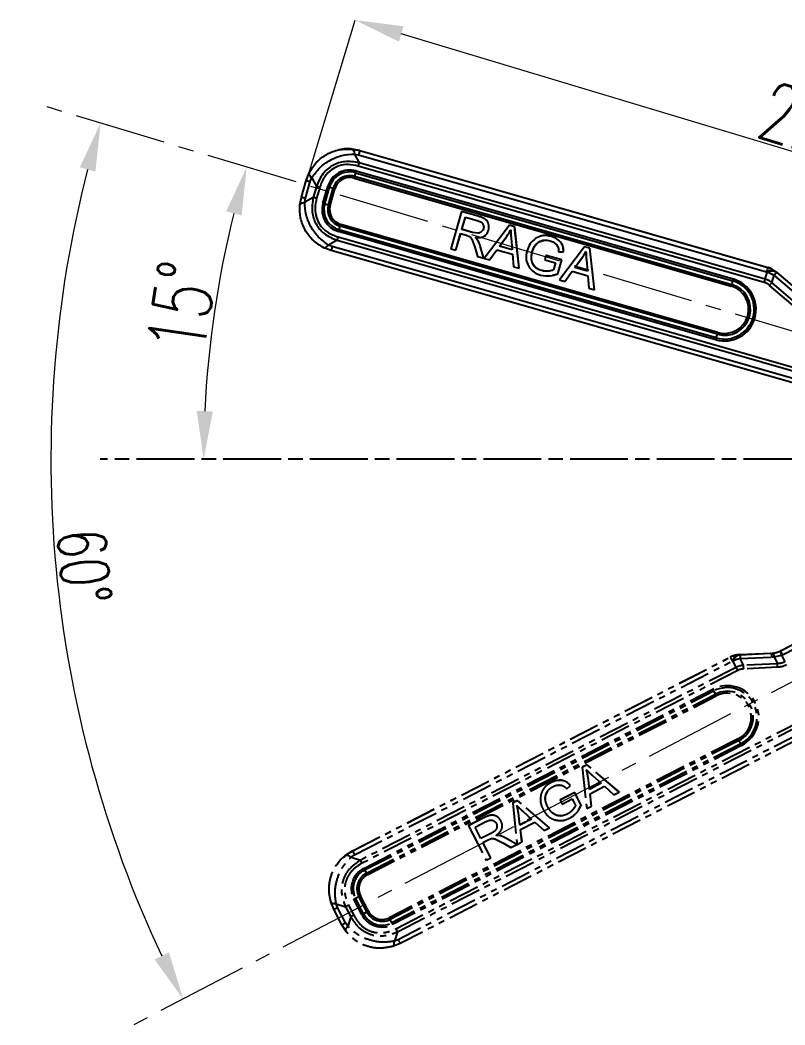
# Model space of a CAD drawing. Header units: millimetres. Extents: x 2301 to 4250, y 838 to 2217.
# Drawn here: x 3721.9 to 3880.6, y 1132.3 to 1341 of the extents above; entities that cross this region are included whole.
import ezdxf

# ---------------------------------------------------------------- set-up
doc = ezdxf.new("R2010")
doc.units = ezdxf.units.MM
for name, pattern in [('AM_ISO08W050', [18, 12, -1.5, 3, -1.5]), ('CENTER2', [28.575, 19.05, -3.175, 3.175, -3.175]), ('PHANTOM', [12.7, 6.35, -1.27, 1.27, -1.27, 1.27, -1.27])]:
    doc.linetypes.add(name, pattern=pattern)
for name, color, linetype, lineweight in [('AM_5', 3, 'Continuous', 25), ('AM_7', 4, 'AM_ISO08W050', 25), ('单点划线', 1, 'CENTER2', 13), ('标注', 3, 'Continuous', 13)]:
    doc.layers.add(name, color=color, linetype=linetype, lineweight=lineweight)
doc.styles.add('SLDTEXTSTYLE1', font='txt.shx', dxfattribs={"width": 0.7, "bigfont": 'gbcbig.shx'})
doc.dimstyles.new('SLDDIMSTYLE12$0', dxfattribs={"dimtxt": 12, "dimasz": 10, "dimexe": 0, "dimexo": 0.0625, "dimgap": 0.875, "dimtad": 1, "dimdec": 1, "dimlfac": 1.8, "dimrnd": 1e-09, "dimzin": 12, "dimdsep": 46, "dimtxsty": 'SLDTEXTSTYLE1', "dimcen": 0.09, "dimdle": 8.16, "dimclrd": 3, "dimclre": 3, "dimadec": 0, "dimazin": 3, "dimtfac": 1, "dimtdec": 1, "dimtofl": 0, "dimtmove": 0, "dimatfit": 3, "dimfxl": 0, "dimfrac": 2, "dimtolj": 1, "dimlwd": 5, "dimlwe": 5, "dimarcsym": 0})
doc.dimstyles.new('SLDDIMSTYLE12$2', dxfattribs={"dimtxt": 12, "dimasz": 10, "dimexe": 0, "dimexo": 0.0625, "dimgap": 0.875, "dimtad": 1, "dimdec": 1, "dimlfac": 1.8, "dimrnd": 1e-09, "dimzin": 12, "dimdsep": 46, "dimtxsty": 'SLDTEXTSTYLE1', "dimcen": 0.09, "dimdle": 8.16, "dimclrd": 3, "dimclre": 3, "dimadec": 0, "dimazin": 3, "dimtfac": 1, "dimtdec": 1, "dimtofl": 0, "dimtmove": 0, "dimatfit": 3, "dimfxl": 0, "dimfrac": 2, "dimtolj": 1, "dimlwd": 5, "dimlwe": 5, "dimarcsym": 0})

# ---------------------------------------------------------------- blocks, each defined once
blk = doc.blocks.new('*D69')
at = {"layer": 'Defpoints', "color": 0, "transparency": 16777216}
for p in [(3727.27, 1323.03), (3728.4, 1258.17), (3970.68, 1249.72), (3970.68, 1249.72), (3745.39, 1132.3)]:
    blk.add_point(p, dxfattribs=at)
at = {"layer": '标注', "color": 3, "linetype": 'Continuous', "lineweight": 5, "transparency": 16777216}
blk.add_arc((3970.68, 1249.72), 242.43, 165.602, 205.1646, dxfattribs=at)
at = {"layer": '标注', "color": 3, "transparency": 16777216}
for points in [[(3734.26, 1310.45), (3737.48, 1309.55), (3738.56, 1319.63)], [(3752.76, 1147.37), (3749.77, 1145.89), (3755.7, 1137.67)]]:
    blk.add_solid(points, dxfattribs=at)
at = {"layer": '标注', "color": 0, "transparency": 16777216, "insert": (3735.17, 1227.53), "char_height": 10, "attachment_point": 5, "rotation": 275.3833, "style": 'SLDTEXTSTYLE1'}
blk.add_mtext('\\A1;60%%D', dxfattribs=at)
blk = doc.blocks.new('*D76')
at = {"layer": 'AM_5', "color": 3, "linetype": 'Continuous', "lineweight": 5, "transparency": 16777216}
blk.add_arc((3970.77, 1249.79), 210.81, 165.9779, 177.2819, dxfattribs=at)
at = {"layer": 'AM_5', "color": 3, "transparency": 16777216}
for points in [[(3764.64, 1301.31), (3767.85, 1300.43), (3768.9, 1310.51)], [(3761.87, 1259.75), (3758.53, 1259.83), (3759.96, 1249.79)]]:
    blk.add_solid(points, dxfattribs=at)
at = {"layer": 'Defpoints', "color": 0, "transparency": 16777216}
for p in [(3727.27, 1323.03), (3763.95, 1290.59), (3738.5, 1249.79), (3970.88, 1249.76), (3974.03, 1249.79)]:
    blk.add_point(p, dxfattribs=at)
at = {"layer": 'AM_5', "color": 0, "transparency": 16777216, "insert": (3755.41, 1281.48), "char_height": 12, "attachment_point": 5, "rotation": 81.6299, "style": 'SLDTEXTSTYLE1'}
blk.add_mtext('\\A1;15%%D', dxfattribs=at)
blk = doc.blocks.new('*D59')
at = {"layer": 'AM_5', "color": 3, "linetype": 'Continuous', "lineweight": 5, "transparency": 16777216}
for p, q in [((3781.39, 1307.77), (3791.4, 1341.02)), ((3971.44, 1286.8), (3800.98, 1338.14))]:
    blk.add_line(p, q, dxfattribs=at)
at = {"layer": 'AM_5', "color": 3, "lineweight": 5, "transparency": 16777216}
blk.add_line((3970.74, 1249.79), (3981.01, 1283.91), dxfattribs=at)
at = {"layer": 'AM_5', "color": 3, "transparency": 16777216}
for points in [[(3801.46, 1339.73), (3800.5, 1336.54), (3791.4, 1341.02)], [(3971.92, 1288.39), (3970.96, 1285.2), (3981.01, 1283.91)]]:
    blk.add_solid(points, dxfattribs=at)
at = {"layer": 'Defpoints', "color": 0, "transparency": 16777216}
for p in [(3791.4, 1341.02), (3781.37, 1307.71), (3970.72, 1249.73)]:
    blk.add_point(p, dxfattribs=at)
at = {"layer": 'AM_5', "color": 0, "transparency": 16777216, "insert": (3886.37, 1319.6), "char_height": 12, "attachment_point": 5, "rotation": 343.2384, "style": 'SLDTEXTSTYLE1'}
blk.add_mtext('\\A1;225', dxfattribs=at)

msp = doc.modelspace()

# ---------------------------------------------------------------- linework, layer by layer
at = {"color": 7, "linetype": 'Continuous', "lineweight": 25}
for p, q in [((3788.033, 1314.058), (3788.001, 1314.05)), ((3790.752, 1314.212), (3792.379, 1313.904)), ((3792.403, 1313.909), (3790.778, 1314.217)), ((3791.29, 1313.187), (3792.267, 1311.384)), ((3791.29, 1313.187), (3792.105, 1313.033)), ((3792.105, 1313.033), (3876.819, 1288.739)), ((3792.403, 1313.909), (3792.379, 1313.904)), ((3792.38, 1313.904), (3877.094, 1289.61)), ((3792.403, 1313.909), (3877.118, 1289.615)), ((3876.552, 1287.214), (3792.267, 1311.384)), ((3781.247, 1307.734), (3781.847, 1309.275)), ((3791.487, 1309.319), (3791.285, 1308.573)), ((3791.487, 1309.319), (3869.778, 1286.868)), ((3791.592, 1309.693), (3869.883, 1287.242)), ((3876.35, 1286.521), (3792.065, 1310.692)), ((3780.255, 1304.273), (3781.247, 1307.734)), ((3781.093, 1304.019), (3782.086, 1307.48)), ((3782.086, 1307.48), (3782.385, 1308.251)), ((3782.385, 1308.251), (3783.362, 1306.448)), ((3791.18, 1308.199), (3869.471, 1285.747)), ((3791.285, 1308.573), (3869.577, 1286.121)), ((3783.362, 1306.448), (3782.717, 1304.199)), ((3784.051, 1306.249), (3783.406, 1303.999)), ((3784.713, 1302.969), (3785.705, 1306.43)), ((3785.09, 1302.862), (3786.082, 1306.323)), ((3785.852, 1302.65), (3786.844, 1306.111)), ((3786.082, 1306.323), (3786.844, 1306.111)), ((3786.229, 1302.543), (3787.221, 1306.004)), ((3779.946, 1302.647), (3780.255, 1304.273)), ((3782.717, 1304.199), (3780.938, 1303.206)), ((3780.938, 1303.206), (3781.093, 1304.019)), ((3785.09, 1302.862), (3785.852, 1302.65)), ((3813.516, 1301.258), (3811.296, 1293.514)), ((3813.534, 1301.262), (3813.516, 1301.258)), ((3816.941, 1300.275), (3813.516, 1301.258)), ((3816.959, 1300.279), (3813.534, 1301.262)), ((3866.715, 1276.133), (3788.424, 1298.584)), ((3813.562, 1297.554), (3814.296, 1300.114)), ((3813.58, 1297.558), (3814.312, 1300.11)), ((3814.296, 1300.114), (3816.74, 1299.413)), ((3816.959, 1300.279), (3816.941, 1300.275)), ((3818.155, 1299.828), (3818.137, 1299.824)), ((3823.419, 1298.423), (3818.227, 1291.532)), ((3823.437, 1298.427), (3823.419, 1298.423)), ((3824.522, 1298.107), (3823.419, 1298.423)), ((3824.54, 1298.111), (3823.437, 1298.427)), ((3866.267, 1274.63), (3787.976, 1297.082)), ((3788.086, 1297.457), (3788.314, 1298.209)), ((3866.377, 1275.006), (3788.086, 1297.457)), ((3866.605, 1275.758), (3788.314, 1298.209)), ((3812.319, 1293.221), (3813.306, 1296.662)), ((3812.337, 1293.224), (3813.322, 1296.658)), ((3813.306, 1296.662), (3814.499, 1296.32)), ((3813.58, 1297.558), (3813.562, 1297.554)), ((3815.768, 1296.921), (3813.562, 1297.554)), ((3815.786, 1296.925), (3813.58, 1297.558)), ((3814.499, 1296.32), (3815.146, 1296.069)), ((3815.786, 1296.925), (3815.768, 1296.921)), ((3816.854, 1296.739), (3815.768, 1296.921)), ((3824.54, 1298.111), (3824.522, 1298.107)), ((3825.458, 1289.458), (3824.522, 1298.107)), ((3825.476, 1289.462), (3824.54, 1298.111)), ((3830.046, 1296.189), (3830.028, 1296.186)), ((3787.654, 1295.293), (3785.875, 1294.3)), ((3786.647, 1294), (3785.875, 1294.3)), ((3787.654, 1295.293), (3889.72, 1266.024)), ((3787.849, 1295.984), (3889.914, 1266.715)), ((3815.628, 1295.521), (3816.266, 1293.837)), ((3817.592, 1295.898), (3817.61, 1295.902)), ((3821.367, 1294.076), (3822.873, 1296.101)), ((3821.385, 1294.08), (3822.891, 1296.105)), ((3822.891, 1296.105), (3822.873, 1296.101)), ((3823.796, 1295.693), (3823.996, 1293.322)), ((3829.599, 1294.959), (3829.581, 1294.956)), ((3829.599, 1294.959), (3830.409, 1295.208)), ((3832.156, 1296.064), (3832.138, 1296.06)), ((3834.063, 1294.91), (3834.045, 1294.906)), ((3786.425, 1293.141), (3784.882, 1293.741)), ((3889.097, 1263.698), (3786.426, 1293.141)), ((3889.318, 1264.557), (3786.647, 1294)), ((3811.296, 1293.514), (3812.319, 1293.221)), ((3812.337, 1293.224), (3812.319, 1293.221)), ((3816.266, 1293.837), (3816.827, 1291.928)), ((3817.387, 1294.061), (3817.369, 1294.057)), ((3818.115, 1291.559), (3817.369, 1294.057)), ((3818.133, 1291.562), (3817.387, 1294.061)), ((3819.309, 1291.222), (3820.838, 1293.326)), ((3819.327, 1291.226), (3820.85, 1293.322)), ((3820.838, 1293.326), (3824.068, 1292.399)), ((3821.385, 1294.08), (3821.367, 1294.076)), ((3823.996, 1293.322), (3821.367, 1294.076)), ((3823.995, 1293.332), (3821.385, 1294.08)), ((3824.068, 1292.399), (3824.303, 1289.79)), ((3828.196, 1292.91), (3828.178, 1292.906)), ((3831.024, 1292.135), (3830.764, 1291.227)), ((3831.042, 1292.139), (3831.024, 1292.135)), ((3834.297, 1291.197), (3831.024, 1292.135)), ((3834.315, 1291.201), (3831.042, 1292.139)), ((3833.645, 1292.869), (3834.648, 1292.861)), ((3839.037, 1293.945), (3833.845, 1287.053)), ((3834.666, 1292.865), (3834.648, 1292.861)), ((3839.055, 1293.948), (3839.037, 1293.945)), ((3840.14, 1293.628), (3839.037, 1293.945)), ((3840.158, 1293.632), (3839.055, 1293.948)), ((3840.158, 1293.632), (3840.14, 1293.628)), ((3841.077, 1284.98), (3840.14, 1293.628)), ((3841.094, 1284.984), (3840.158, 1293.632)), ((3816.827, 1291.928), (3818.115, 1291.559)), ((3818.133, 1291.562), (3818.115, 1291.559)), ((3818.227, 1291.532), (3819.309, 1291.222)), ((3819.327, 1291.226), (3819.309, 1291.222)), ((3828.29, 1290.396), (3828.272, 1290.392)), ((3830.764, 1291.227), (3833.033, 1290.577)), ((3833.033, 1290.577), (3832.619, 1289.13)), ((3833.475, 1288.331), (3834.297, 1291.197)), ((3833.493, 1288.335), (3834.315, 1291.201)), ((3834.315, 1291.201), (3834.297, 1291.197)), ((3836.985, 1289.597), (3838.491, 1291.622)), ((3837.003, 1289.601), (3838.509, 1291.626)), ((3838.509, 1291.626), (3838.491, 1291.622)), ((3839.414, 1291.215), (3839.614, 1288.844)), ((3824.303, 1289.79), (3825.458, 1289.458)), ((3825.476, 1289.462), (3825.458, 1289.458)), ((3830.158, 1288.977), (3830.14, 1288.973)), ((3831.669, 1288.886), (3831.651, 1288.882)), ((3832.143, 1288.976), (3831.669, 1288.886)), ((3832.351, 1287.97), (3832.369, 1287.974)), ((3832.356, 1288.021), (3833.493, 1288.335)), ((3833.493, 1288.335), (3833.475, 1288.331)), ((3834.928, 1286.743), (3836.456, 1288.847)), ((3834.945, 1286.747), (3836.469, 1288.843)), ((3836.456, 1288.847), (3839.686, 1287.92)), ((3837.003, 1289.601), (3836.985, 1289.597)), ((3839.614, 1288.844), (3836.985, 1289.597)), ((3839.613, 1288.853), (3837.003, 1289.601)), ((3839.686, 1287.92), (3839.921, 1285.311)), ((3876.552, 1287.214), (3876.97, 1288.609)), ((3876.819, 1288.739), (3876.97, 1288.609)), ((3877.094, 1289.61), (3877.118, 1289.615)), ((3877.945, 1286.487), (3878.392, 1287.977)), ((3878.392, 1287.977), (3883.369, 1283.731)), ((3878.774, 1288.708), (3878.798, 1288.713)), ((3878.774, 1288.708), (3878.925, 1288.578)), ((3878.936, 1288.597), (3878.783, 1288.726)), ((3878.798, 1288.713), (3878.951, 1288.584)), ((3878.925, 1288.578), (3883.902, 1284.333)), ((3878.951, 1288.584), (3883.928, 1284.338)), ((3833.845, 1287.053), (3834.928, 1286.743)), ((3834.945, 1286.747), (3834.928, 1286.743)), ((3869.778, 1286.868), (3869.577, 1286.121)), ((3882.826, 1281.343), (3877.459, 1285.921)), ((3883.313, 1281.909), (3877.945, 1286.487)), ((3839.921, 1285.311), (3841.077, 1284.98)), ((3841.094, 1284.984), (3841.077, 1284.98)), ((3866.377, 1275.006), (3866.605, 1275.758))]:
    msp.add_line(p, q, dxfattribs=at)
at = {"color": 7, "linetype": 'PHANTOM', "lineweight": 25}
for p, q in [((3879.701, 1209.99), (3887.544, 1214.018)), ((3879.715, 1210.011), (3887.558, 1214.038)), ((3880.097, 1209.167), (3887.939, 1213.194)), ((3790.884, 1168.432), (3869.282, 1208.687)), ((3790.897, 1168.451), (3869.296, 1208.707)), ((3869.282, 1208.687), (3869.296, 1208.707)), ((3871.319, 1209.209), (3871.119, 1209.198)), ((3871.124, 1209.179), (3871.138, 1209.199)), ((3871.124, 1209.179), (3871.324, 1209.188)), ((3871.138, 1209.199), (3871.339, 1209.21)), ((3871.324, 1209.188), (3877.858, 1209.498)), ((3871.339, 1209.21), (3877.873, 1209.52)), ((3871.346, 1208.384), (3877.881, 1208.694)), ((3877.858, 1209.498), (3877.873, 1209.52)), ((3877.873, 1209.52), (3878.126, 1209.539)), ((3877.881, 1208.694), (3878.386, 1208.732)), ((3878.386, 1208.732), (3879.934, 1209.086)), ((3878.386, 1208.732), (3879.087, 1207.327)), ((3879.716, 1210.011), (3879.633, 1209.97)), ((3879.633, 1209.97), (3879.715, 1210.011)), ((3879.701, 1209.99), (3879.715, 1210.011)), ((3879.934, 1209.086), (3880.097, 1209.167)), ((3879.934, 1209.086), (3880.622, 1207.706)), ((3791.28, 1167.608), (3869.678, 1207.864)), ((3870.527, 1206.569), (3792.527, 1166.518)), ((3869.678, 1207.864), (3869.877, 1207.873)), ((3870.527, 1206.569), (3869.877, 1207.873)), ((3872.04, 1206.993), (3871.346, 1208.384)), ((3879.087, 1207.327), (3872.04, 1206.993)), ((3879.12, 1206.581), (3872.073, 1206.247)), ((3870.854, 1205.926), (3792.853, 1165.874)), ((3793.191, 1164.822), (3865.645, 1202.026)), ((3793.371, 1164.478), (3865.824, 1201.681)), ((3793.735, 1163.796), (3866.188, 1200.999)), ((3793.914, 1163.451), (3866.367, 1200.654)), ((3799.843, 1152.264), (3894.298, 1200.765)), ((3865.824, 1201.681), (3866.188, 1200.999)), ((3800.174, 1151.627), (3894.629, 1200.128)), ((3895.34, 1198.784), (3800.325, 1149.995)), ((3895.767, 1198.006), (3800.751, 1149.217)), ((3870.936, 1191.757), (3798.483, 1154.554)), ((3871.113, 1191.408), (3798.66, 1154.205)), ((3871.461, 1190.704), (3799.008, 1153.5)), ((3871.638, 1190.355), (3799.185, 1153.152)), ((3871.461, 1190.704), (3871.113, 1191.408)), ((3839.586, 1186.33), (3838.565, 1185.805)), ((3838.576, 1185.821), (3838.565, 1185.805)), ((3838.565, 1185.805), (3839.495, 1177.228)), ((3839.597, 1186.345), (3838.576, 1185.821)), ((3839.597, 1186.345), (3839.586, 1186.33)), ((3846.187, 1180.664), (3839.586, 1186.33)), ((3846.197, 1180.679), (3839.597, 1186.345)), ((3839.767, 1183.753), (3839.756, 1183.738)), ((3840.044, 1181.231), (3839.756, 1183.738)), ((3840.054, 1181.247), (3839.767, 1183.753)), ((3840.708, 1184.073), (3842.476, 1182.481)), ((3832.097, 1182.642), (3832.087, 1182.627)), ((3834.277, 1183.105), (3834.267, 1183.09)), ((3835.369, 1181.331), (3836.106, 1182.012)), ((3836.117, 1182.027), (3836.106, 1182.012)), ((3842.476, 1182.481), (3840.044, 1181.231)), ((3842.469, 1182.487), (3840.054, 1181.247)), ((3840.171, 1180.322), (3843.161, 1181.857)), ((3843.161, 1181.857), (3845.117, 1180.114)), ((3830.473, 1181.29), (3830.462, 1181.275)), ((3830.988, 1180.087), (3830.978, 1180.071)), ((3830.988, 1180.087), (3831.409, 1180.822)), ((3836.989, 1180.558), (3833.96, 1179.003)), ((3836.999, 1180.573), (3833.971, 1179.018)), ((3836.999, 1180.573), (3836.989, 1180.558)), ((3838.351, 1177.905), (3836.989, 1180.558)), ((3838.361, 1177.92), (3836.999, 1180.573)), ((3840.054, 1181.247), (3840.044, 1181.231)), ((3840.496, 1177.742), (3840.171, 1180.322)), ((3840.507, 1177.757), (3840.183, 1180.328)), ((3845.117, 1180.114), (3846.187, 1180.664)), ((3846.197, 1180.679), (3846.187, 1180.664)), ((3825.133, 1178.908), (3824.112, 1178.384)), ((3824.122, 1178.399), (3824.112, 1178.384)), ((3824.112, 1178.384), (3825.042, 1169.806)), ((3825.143, 1178.923), (3824.122, 1178.399)), ((3825.143, 1178.923), (3825.133, 1178.908)), ((3831.733, 1173.242), (3825.133, 1178.908)), ((3831.744, 1173.257), (3825.143, 1178.923)), ((3831.368, 1177.632), (3831.357, 1177.617)), ((3833.971, 1179.018), (3833.96, 1179.003)), ((3833.96, 1179.003), (3834.392, 1178.163)), ((3834.392, 1178.163), (3836.492, 1179.241)), ((3836.492, 1179.241), (3837.179, 1177.903)), ((3836.938, 1177.464), (3836.654, 1177.075)), ((3837.747, 1176.914), (3838.361, 1177.92)), ((3838.361, 1177.92), (3838.351, 1177.905)), ((3839.495, 1177.228), (3840.496, 1177.742)), ((3840.507, 1177.757), (3840.496, 1177.742)), ((3818.121, 1175.301), (3814.951, 1173.674)), ((3818.131, 1175.317), (3814.961, 1173.689)), ((3818.131, 1175.317), (3818.121, 1175.301)), ((3819.312, 1175.806), (3819.302, 1175.791)), ((3825.313, 1176.332), (3825.303, 1176.317)), ((3825.59, 1173.81), (3825.303, 1176.317)), ((3825.601, 1173.825), (3825.313, 1176.332)), ((3826.255, 1176.651), (3828.023, 1175.059)), ((3833.157, 1175.864), (3833.146, 1175.849)), ((3835.49, 1176.107), (3835.48, 1176.092)), ((3836.654, 1177.075), (3836.643, 1177.06)), ((3837.778, 1176.874), (3837.788, 1176.889)), ((3814.961, 1173.689), (3814.951, 1173.674)), ((3814.951, 1173.674), (3818.631, 1166.508)), ((3816.302, 1173.374), (3818.564, 1174.535)), ((3817.519, 1171.005), (3816.302, 1173.374)), ((3817.529, 1171.02), (3816.316, 1173.381)), ((3828.023, 1175.059), (3825.59, 1173.81)), ((3825.601, 1173.825), (3825.59, 1173.81)), ((3828.016, 1175.065), (3825.601, 1173.825)), ((3825.718, 1172.9), (3828.707, 1174.435)), ((3828.707, 1174.435), (3830.664, 1172.693)), ((3830.664, 1172.693), (3831.733, 1173.242)), ((3831.744, 1173.257), (3831.733, 1173.242)), ((3819.56, 1172.053), (3817.519, 1171.005)), ((3817.529, 1171.02), (3817.519, 1171.005)), ((3819.571, 1172.068), (3817.529, 1171.02)), ((3819.047, 1170.746), (3819.69, 1171.006)), ((3820.477, 1172.663), (3819.56, 1172.053)), ((3819.571, 1172.068), (3819.56, 1172.053)), ((3820.417, 1170.936), (3822.034, 1170.145)), ((3821.59, 1172.555), (3821.601, 1172.57)), ((3822.698, 1171.075), (3822.688, 1171.06)), ((3824.941, 1169.748), (3822.688, 1171.06)), ((3824.952, 1169.763), (3822.698, 1171.075)), ((3826.043, 1170.32), (3825.718, 1172.9)), ((3826.053, 1170.335), (3825.729, 1172.906)), ((3817.943, 1170.179), (3819.047, 1170.746)), ((3819.578, 1166.994), (3817.943, 1170.179)), ((3819.589, 1167.01), (3817.957, 1170.187)), ((3822.034, 1170.145), (3823.75, 1169.136)), ((3823.75, 1169.136), (3824.941, 1169.748)), ((3824.952, 1169.763), (3824.941, 1169.748)), ((3825.042, 1169.806), (3826.043, 1170.32)), ((3826.053, 1170.335), (3826.043, 1170.32)), ((3789.487, 1167.542), (3790.884, 1168.432)), ((3790.897, 1168.451), (3789.502, 1167.564)), ((3790.58, 1167.163), (3791.28, 1167.608)), ((3790.58, 1167.163), (3792.527, 1166.518)), ((3790.897, 1168.451), (3790.884, 1168.432)), ((3818.631, 1166.508), (3819.578, 1166.994)), ((3819.589, 1167.01), (3819.578, 1166.994)), ((3787.61, 1165.57), (3787.591, 1165.542)), ((3793.371, 1164.478), (3793.735, 1163.796)), ((3792.776, 1155.212), (3791.132, 1158.414)), ((3791.48, 1158.594), (3792.181, 1158.961)), ((3793.124, 1155.392), (3791.48, 1158.594)), ((3793.825, 1155.759), (3792.181, 1158.961)), ((3794.173, 1155.939), (3792.529, 1159.141)), ((3786.989, 1156.314), (3786.371, 1157.849)), ((3787.465, 1157.47), (3789.411, 1156.824)), ((3787.774, 1156.703), (3787.465, 1157.47)), ((3789.419, 1153.501), (3787.774, 1156.703)), ((3789.411, 1156.824), (3790.48, 1154.743)), ((3790.049, 1157.15), (3791.118, 1155.069)), ((3788.634, 1153.112), (3786.989, 1156.314)), ((3790.48, 1154.743), (3789.862, 1152.802)), ((3793.124, 1155.392), (3793.825, 1155.759)), ((3789.521, 1151.715), (3788.634, 1153.112)), ((3789.862, 1152.802), (3789.419, 1153.501)), ((3799.008, 1153.5), (3798.66, 1154.205)), ((3800.174, 1151.627), (3799.556, 1149.686)), ((3800.751, 1149.217), (3799.215, 1148.599)), ((3800.325, 1149.995), (3799.556, 1149.686))]:
    msp.add_line(p, q, dxfattribs=at)
at = {"color": 7, "linetype": 'Continuous', "lineweight": 25}
for centre, radius, start, end in [((3790.28, 1305.118), 4.759, 73.99917, 164.00247), ((3790.282, 1305.119), 4.37, 73.99917, 164.00247), ((3790.296, 1305.121), 3.59, 73.99917, 164.00247), ((3819.646, 1301.605), 29.197, 163.9172, 164.67984), ((3790.298, 1305.122), 3.201, 73.99917, 164.00247), ((3763.124, 1316.287), 29.199, 343.91719, 344.67981), ((3801.172, 1360.213), 55.963, 253.95603, 254.35706), ((3771.753, 1252.217), 55.967, 73.95602, 74.35704), ((3789.288, 1301.657), 4.76, 164.00083, 253.99752), ((3800.18, 1356.753), 55.963, 253.95603, 254.35706), ((3789.29, 1301.658), 4.37, 164.00075, 253.99756), ((3789.304, 1301.661), 3.591, 164.00075, 253.99757), ((3770.761, 1248.757), 55.967, 73.95602, 74.35704), ((3789.306, 1301.661), 3.201, 164.00056, 253.99766), ((3759.849, 1306.733), 29.714, 343.32882, 344.08236), ((3816.55, 1288.933), 29.714, 163.32881, 164.08236), ((3889.361, 1285.26), 13.015, 160.47239, 164.49357), ((3877.77, 1287.06), 1.93, 58.66161, 119.51448), ((3877.921, 1286.93), 1.93, 58.66153, 119.51425), ((3875.446, 1283.273), 5.55, 57.94933, 74.06129), ((3875.854, 1285.285), 4.5, 49.53467, 73.99864), ((3875.878, 1285.29), 4.5, 49.53467, 73.99864), ((3890.628, 1277.658), 16.006, 136.98242, 139.86093), ((3868.075, 1280.936), 6.56, 254.00246, 74), ((3868.077, 1280.937), 6.17, 254.00238, 74.00008), ((3868.091, 1280.94), 5.391, 254.00253, 73.99993), ((3868.093, 1280.94), 5.001, 254.00255, 73.99991), ((3841.416, 1293.836), 29.198, 343.91719, 344.67983), ((3897.938, 1279.153), 29.198, 163.91719, 164.67983), ((3838.139, 1284.282), 29.715, 343.32883, 344.08237), ((3894.84, 1266.482), 29.713, 163.32879, 164.08235)]:
    msp.add_arc(centre, radius, start, end, dxfattribs=at)
at = {"color": 7, "linetype": 'PHANTOM', "lineweight": 25}
for centre, radius, start, end in [((3871.338, 1204.684), 4.5, 92.71551, 117.17948), ((3881.204, 1213.909), 13.015, 203.65323, 207.67441), ((3871.351, 1204.705), 4.5, 92.71551, 117.17948), ((3871.521, 1207.29), 1.93, 101.84245, 162.69532), ((3871.72, 1207.299), 1.93, 101.84237, 162.69509), ((3887.33, 1209.233), 16.006, 180.16327, 183.04177), ((3893.864, 1209.543), 16.006, 180.16315, 183.04177), ((3891.623, 1215.212), 13.015, 203.65317, 207.67445), ((3872.417, 1202.938), 5.55, 101.13017, 117.24213), ((3868.641, 1196.19), 6.56, 297.1833, 117.18084), ((3868.642, 1196.192), 6.17, 297.18322, 117.18092), ((3891.637, 1215.326), 29.198, 207.09803, 207.86067), ((3868.65, 1196.204), 5.391, 297.18337, 117.18077), ((3840.374, 1187.354), 29.198, 27.09803, 27.86067), ((3868.652, 1196.205), 5.001, 297.18339, 117.18075), ((3844.522, 1178.145), 29.715, 26.50967, 27.26321), ((3898.05, 1203.966), 29.713, 206.50963, 207.26319), ((3795.365, 1160.588), 4.759, 117.18001, 207.18331), ((3819.183, 1178.122), 29.197, 207.09805, 207.86068), ((3795.367, 1160.59), 4.37, 117.18001, 207.18331), ((3795.375, 1160.602), 3.59, 117.18001, 207.18331), ((3795.376, 1160.603), 3.201, 117.18001, 207.18331), ((3767.92, 1150.15), 29.199, 27.09803, 27.86065), ((3765.606, 1208.217), 55.963, 297.13687, 297.5379), ((3818.056, 1109.335), 55.967, 117.13686, 117.53788), ((3767.25, 1205.015), 55.963, 297.13687, 297.5379), ((3797.01, 1157.386), 4.76, 207.18167, 297.17837), ((3797.012, 1157.388), 4.37, 207.18159, 297.1784), ((3819.701, 1106.133), 55.967, 117.13686, 117.53788), ((3797.02, 1157.399), 3.591, 207.18159, 297.17841), ((3797.021, 1157.401), 3.201, 207.1814, 297.1785), ((3772.07, 1140.942), 29.714, 26.50966, 27.2632), ((3825.598, 1166.763), 29.714, 206.50966, 207.26321)]:
    msp.add_arc(centre, radius, start, end, dxfattribs=at)
at = {"color": 7, "linetype": 'Continuous', "lineweight": 25}
for points, knots in [([(3781.847, 1309.275), (3782.32, 1310.048), (3783.262, 1311.588), (3785.472, 1313.229), (3788.035, 1314.234), (3789.844, 1314.219), (3790.752, 1314.212)], [0, 0, 0, 0, 0.2509207, 0.5000162, 0.7490448, 1, 1, 1, 1]), ([(3782.385, 1308.251), (3782.89, 1308.962), (3783.897, 1310.379), (3786.133, 1311.97), (3788.67, 1313.025), (3790.414, 1313.133), (3791.29, 1313.187)], [0, 0, 0, 0, 0.2509209, 0.5000162, 0.7490448, 1, 1, 1, 1]), ([(3790.778, 1314.217), (3789.855, 1314.298), (3788.914, 1314.38), (3788.051, 1314.056), (3788.035, 1314.05)], [0, 0, 0, 0, 0.9811751, 1, 1, 1, 1]), ([(3790.752, 1314.212), (3790.862, 1314.156), (3791.082, 1314.045), (3791.22, 1313.473), (3791.29, 1313.187)], [0, 0, 0, 0, 0.5000005, 1, 1, 1, 1]), ([(3792.267, 1311.384), (3791.25, 1311.549), (3789.365, 1311.854), (3786.666, 1310.964), (3784.493, 1309.145), (3783.758, 1307.391), (3783.362, 1306.448)], [0, 0, 0, 0, 0.2702915, 0.5008839, 0.7316205, 1, 1, 1, 1]), ([(3792.065, 1310.692), (3791.362, 1310.841), (3790.052, 1311.12), (3788.131, 1310.834), (3786.412, 1310.001), (3784.885, 1308.471), (3784.343, 1307.027), (3784.051, 1306.249)], [0, 0, 0, 0, 0.2085412, 0.3881399, 0.5544367, 0.759769, 1, 1, 1, 1]), ([(3781.847, 1309.275), (3781.827, 1309.149), (3781.788, 1308.895), (3782.185, 1308.466), (3782.385, 1308.251)], [0, 0, 0, 0, 0.49686735, 1, 1, 1, 1]), ([(3784.882, 1293.741), (3784.108, 1294.215), (3782.566, 1295.159), (3780.925, 1297.369), (3779.92, 1299.933), (3779.937, 1301.74), (3779.946, 1302.647)], [0, 0, 0, 0, 0.2509467, 0.4999848, 0.7490685, 1, 1, 1, 1]), ([(3779.946, 1302.647), (3779.996, 1302.761), (3780.095, 1302.988), (3780.657, 1303.133), (3780.938, 1303.206)], [0, 0, 0, 0, 0.50000085, 1, 1, 1, 1]), ([(3785.875, 1294.3), (3785.16, 1294.808), (3783.737, 1295.819), (3782.144, 1298.057), (3781.091, 1300.592), (3780.989, 1302.333), (3780.938, 1303.206)], [0, 0, 0, 0, 0.2509467, 0.4999847, 0.7490684, 1, 1, 1, 1]), ([(3782.717, 1304.199), (3782.552, 1303.181), (3782.247, 1301.295), (3783.138, 1298.595), (3784.958, 1296.424), (3786.711, 1295.688), (3787.654, 1295.293)], [0, 0, 0, 0, 0.2705363, 0.5011773, 0.7319034, 1, 1, 1, 1]), ([(3783.406, 1303.999), (3783.256, 1303.295), (3782.977, 1301.984), (3783.264, 1300.063), (3784.098, 1298.344), (3785.628, 1296.818), (3787.071, 1296.276), (3787.849, 1295.984)], [0, 0, 0, 0, 0.20872371, 0.38836947, 0.55468562, 0.75997191, 1, 1, 1, 1]), ([(3816.74, 1299.413), (3816.987, 1299.33), (3817.345, 1299.208), (3817.741, 1298.924), (3817.865, 1298.742), (3817.923, 1298.657)], [0, 0, 0, 0, 0.5431864, 0.7867589, 1, 1, 1, 1]), ([(3818.137, 1299.824), (3817.948, 1299.912), (3817.561, 1300.093), (3817.151, 1300.214), (3816.941, 1300.275)], [0, 0, 0, 0, 0.4889255, 1, 1, 1, 1]), ([(3818.155, 1299.828), (3817.966, 1299.916), (3817.579, 1300.097), (3817.169, 1300.217), (3816.959, 1300.279)], [0, 0, 0, 0, 0.4889255, 1, 1, 1, 1]), ([(3817.923, 1298.657), (3817.992, 1298.496), (3818.094, 1298.259), (3818.1, 1297.914), (3818.063, 1297.751), (3818.045, 1297.668)], [0, 0, 0, 0, 0.508701, 0.7517829, 1, 1, 1, 1]), ([(3818.81, 1299.246), (3818.701, 1299.373), (3818.506, 1299.6), (3818.25, 1299.755), (3818.137, 1299.824)], [0, 0, 0, 0, 0.5575462, 1, 1, 1, 1]), ([(3819.164, 1298.387), (3819.127, 1298.564), (3819.06, 1298.873), (3818.885, 1299.135), (3818.81, 1299.246)], [0, 0, 0, 0, 0.5738958, 1, 1, 1, 1]), ([(3819.102, 1297.371), (3819.144, 1297.561), (3819.219, 1297.897), (3819.181, 1298.238), (3819.164, 1298.387)], [0, 0, 0, 0, 0.5655054, 1, 1, 1, 1]), ([(3816.315, 1295.879), (3816.577, 1295.854), (3817.062, 1295.807), (3817.749, 1295.907), (3818.352, 1296.176), (3818.849, 1296.674), (3819.015, 1297.131), (3819.102, 1297.371)], [0, 0, 0, 0, 0.2248507, 0.4169148, 0.5876668, 0.7832367, 1, 1, 1, 1]), ([(3817.591, 1297.004), (3817.479, 1296.931), (3817.253, 1296.785), (3816.987, 1296.754), (3816.854, 1296.739)], [0, 0, 0, 0, 0.50112496, 1, 1, 1, 1]), ([(3818.045, 1297.668), (3817.996, 1297.538), (3817.901, 1297.279), (3817.694, 1297.096), (3817.591, 1297.004)], [0, 0, 0, 0, 0.5017512, 1, 1, 1, 1]), ([(3822.873, 1296.101), (3823.038, 1296.338), (3823.342, 1296.775), (3823.59, 1297.246), (3823.703, 1297.462)], [0, 0, 0, 0, 0.5419592, 1, 1, 1, 1]), ([(3822.891, 1296.105), (3823.056, 1296.342), (3823.36, 1296.779), (3823.608, 1297.25), (3823.721, 1297.466)], [0, 0, 0, 0, 0.5419592, 1, 1, 1, 1]), ([(3823.703, 1297.462), (3823.711, 1297.174), (3823.725, 1296.583), (3823.772, 1295.994), (3823.796, 1295.693)], [0, 0, 0, 0, 0.4886907, 1, 1, 1, 1]), ([(3832.138, 1296.06), (3831.809, 1296.137), (3831.182, 1296.284), (3830.062, 1296.273), (3829.367, 1295.943), (3828.952, 1295.746)], [0, 0, 0, 0, 0.308178, 0.5862676, 1, 1, 1, 1]), ([(3832.156, 1296.064), (3831.828, 1296.135), (3831.204, 1296.271), (3830.466, 1296.321), (3830.12, 1296.181), (3830.059, 1296.156)], [0, 0, 0, 0, 0.4764978, 0.9064737, 1, 1, 1, 1]), ([(3784.882, 1293.741), (3785.003, 1293.726), (3785.245, 1293.694), (3785.664, 1294.097), (3785.875, 1294.3)], [0, 0, 0, 0, 0.4968674, 1, 1, 1, 1]), ([(3815.146, 1296.069), (3815.226, 1296.005), (3815.419, 1295.852), (3815.551, 1295.643), (3815.628, 1295.521)], [0, 0, 0, 0, 0.4142729, 1, 1, 1, 1]), ([(3817.369, 1294.057), (3817.23, 1294.491), (3817.008, 1295.18), (3816.502, 1295.69), (3816.315, 1295.879)], [0, 0, 0, 0, 0.628575, 1, 1, 1, 1]), ([(3817.387, 1294.061), (3817.247, 1294.495), (3817.025, 1295.184), (3816.52, 1295.694), (3816.333, 1295.883)], [0, 0, 0, 0, 0.628575, 1, 1, 1, 1]), ([(3828.952, 1295.746), (3828.492, 1295.368), (3827.637, 1294.666), (3827.276, 1293.625), (3827.109, 1293.144)], [0, 0, 0, 0, 0.5381648, 1, 1, 1, 1]), ([(3828.178, 1292.906), (3828.332, 1293.335), (3828.555, 1293.954), (3829.1, 1294.616), (3829.422, 1294.844), (3829.581, 1294.956)], [0, 0, 0, 0, 0.5344662, 0.7714045, 1, 1, 1, 1]), ([(3828.196, 1292.91), (3828.364, 1293.394), (3828.648, 1294.213), (3829.323, 1294.743), (3829.599, 1294.959)], [0, 0, 0, 0, 0.5921782, 1, 1, 1, 1]), ([(3829.581, 1294.956), (3829.75, 1295.045), (3830.089, 1295.223), (3830.883, 1295.389), (3831.486, 1295.269), (3831.899, 1295.186)], [0, 0, 0, 0, 0.2394886, 0.4785859, 1, 1, 1, 1]), ([(3831.899, 1295.186), (3832.15, 1295.098), (3832.64, 1294.927), (3833.012, 1294.565), (3833.193, 1294.389)], [0, 0, 0, 0, 0.512975, 1, 1, 1, 1]), ([(3834.045, 1294.906), (3833.751, 1295.185), (3833.198, 1295.709), (3832.476, 1295.948), (3832.138, 1296.06)], [0, 0, 0, 0, 0.5318982, 1, 1, 1, 1]), ([(3834.063, 1294.91), (3833.769, 1295.188), (3833.215, 1295.712), (3832.494, 1295.952), (3832.156, 1296.064)], [0, 0, 0, 0, 0.53189815, 1, 1, 1, 1]), ([(3833.193, 1294.389), (3833.269, 1294.289), (3833.423, 1294.088), (3833.628, 1293.579), (3833.638, 1293.159), (3833.645, 1292.869)], [0, 0, 0, 0, 0.23103556, 0.46846759, 1, 1, 1, 1]), ([(3834.648, 1292.861), (3834.644, 1293.295), (3834.636, 1294.04), (3834.219, 1294.65), (3834.045, 1294.906)], [0, 0, 0, 0, 0.5814657, 1, 1, 1, 1]), ([(3834.666, 1292.865), (3834.662, 1293.299), (3834.654, 1294.044), (3834.237, 1294.654), (3834.063, 1294.91)], [0, 0, 0, 0, 0.5814657, 1, 1, 1, 1]), ([(3827.109, 1293.144), (3826.977, 1292.506), (3826.749, 1291.407), (3827.181, 1290.382), (3827.363, 1289.951)], [0, 0, 0, 0, 0.5794862, 1, 1, 1, 1]), ([(3828.272, 1290.392), (3828.197, 1290.572), (3828.044, 1290.938), (3827.936, 1291.8), (3828.079, 1292.452), (3828.178, 1292.906)], [0, 0, 0, 0, 0.2264152, 0.4626215, 1, 1, 1, 1]), ([(3828.29, 1290.396), (3828.152, 1290.829), (3827.888, 1291.66), (3828.096, 1292.505), (3828.196, 1292.91)], [0, 0, 0, 0, 0.520635, 1, 1, 1, 1]), ([(3838.491, 1291.622), (3838.656, 1291.859), (3838.961, 1292.296), (3839.208, 1292.767), (3839.321, 1292.983)], [0, 0, 0, 0, 0.54195929, 1, 1, 1, 1]), ([(3838.509, 1291.626), (3838.674, 1291.863), (3838.978, 1292.3), (3839.226, 1292.771), (3839.339, 1292.987)], [0, 0, 0, 0, 0.5419593, 1, 1, 1, 1]), ([(3839.321, 1292.983), (3839.329, 1292.695), (3839.344, 1292.104), (3839.39, 1291.516), (3839.414, 1291.215)], [0, 0, 0, 0, 0.4886908, 1, 1, 1, 1]), ([(3827.363, 1289.951), (3827.721, 1289.47), (3828.386, 1288.576), (3829.434, 1288.211), (3829.919, 1288.042)], [0, 0, 0, 0, 0.53725916, 1, 1, 1, 1]), ([(3830.14, 1288.973), (3829.739, 1289.122), (3829.157, 1289.34), (3828.561, 1289.899), (3828.368, 1290.229), (3828.272, 1290.392)], [0, 0, 0, 0, 0.5264104, 0.7642346, 1, 1, 1, 1]), ([(3830.158, 1288.977), (3829.704, 1289.143), (3828.927, 1289.427), (3828.477, 1290.111), (3828.29, 1290.396)], [0, 0, 0, 0, 0.5837878, 1, 1, 1, 1]), ([(3829.919, 1288.042), (3830.578, 1287.931), (3831.792, 1287.725), (3832.947, 1288.14), (3833.475, 1288.331)], [0, 0, 0, 0, 0.5424178, 1, 1, 1, 1]), ([(3831.651, 1288.882), (3831.396, 1288.856), (3830.887, 1288.802), (3830.388, 1288.916), (3830.14, 1288.973)], [0, 0, 0, 0, 0.5020846, 1, 1, 1, 1]), ([(3831.669, 1288.886), (3831.383, 1288.858), (3830.873, 1288.808), (3830.376, 1288.925), (3830.158, 1288.977)], [0, 0, 0, 0, 0.5618251, 1, 1, 1, 1]), ([(3832.619, 1289.13), (3832.507, 1289.085), (3832.196, 1288.96), (3831.864, 1288.913), (3831.651, 1288.882)], [0, 0, 0, 0, 0.3598376, 1, 1, 1, 1]), ([(3877.459, 1285.921), (3877.266, 1286.067), (3876.927, 1286.325), (3876.524, 1286.462), (3876.35, 1286.521)], [0, 0, 0, 0, 0.56777287, 1, 1, 1, 1]), ([(3877.945, 1286.487), (3877.729, 1286.645), (3877.301, 1286.957), (3876.8, 1287.129), (3876.552, 1287.214)], [0, 0, 0, 0, 0.50495342, 1, 1, 1, 1])]:
    msp.add_open_spline(points, degree=3, knots=knots, dxfattribs=at)
for points in [[(3792.38, 1313.904), (3792.364, 1313.864), (3792.332, 1313.784), (3792.18, 1313.283), (3792.105, 1313.033)], [(3792.065, 1310.692), (3792.085, 1310.758), (3792.123, 1310.892), (3792.178, 1311.082), (3792.228, 1311.253), (3792.254, 1311.341), (3792.267, 1311.384)], [(3781.247, 1307.734), (3781.281, 1307.721), (3781.349, 1307.697), (3781.84, 1307.552), (3782.086, 1307.48)], [(3784.051, 1306.249), (3783.984, 1306.268), (3783.85, 1306.306), (3783.662, 1306.361), (3783.492, 1306.41), (3783.405, 1306.435), (3783.362, 1306.448)], [(3780.255, 1304.273), (3780.289, 1304.261), (3780.357, 1304.237), (3780.848, 1304.092), (3781.093, 1304.019)], [(3783.406, 1303.999), (3783.339, 1304.019), (3783.205, 1304.057), (3783.017, 1304.111), (3782.847, 1304.161), (3782.761, 1304.186), (3782.717, 1304.199)], [(3787.849, 1295.984), (3787.829, 1295.917), (3787.791, 1295.784), (3787.738, 1295.595), (3787.69, 1295.424), (3787.666, 1295.337), (3787.654, 1295.293)], [(3786.647, 1294), (3786.58, 1293.752), (3786.445, 1293.254), (3786.432, 1293.179), (3786.426, 1293.141)], [(3876.35, 1286.521), (3876.37, 1286.588), (3876.408, 1286.722), (3876.463, 1286.911), (3876.513, 1287.083), (3876.539, 1287.17), (3876.552, 1287.214)], [(3877.459, 1285.921), (3877.506, 1285.977), (3877.601, 1286.088), (3877.735, 1286.244), (3877.855, 1286.384), (3877.915, 1286.453), (3877.945, 1286.487)]]:
    msp.add_open_spline(points, degree=3, dxfattribs=at)
at = {"color": 7, "linetype": 'PHANTOM', "lineweight": 25}
for points, knots in [([(3877.858, 1209.498), (3877.905, 1209.5), (3877.99, 1209.505), (3878.074, 1209.513), (3878.111, 1209.517)], [0, 0, 0, 0, 0.5576718, 1, 1, 1, 1]), ([(3878.111, 1209.517), (3878.375, 1209.557), (3878.895, 1209.635), (3879.381, 1209.846), (3879.62, 1209.95)], [0, 0, 0, 0, 0.5083155, 1, 1, 1, 1]), ([(3878.111, 1209.517), (3878.149, 1209.482), (3878.225, 1209.412), (3878.332, 1208.959), (3878.386, 1208.732)], [0, 0, 0, 0, 0.5008043, 1, 1, 1, 1]), ([(3878.126, 1209.539), (3878.389, 1209.578), (3878.908, 1209.654), (3879.394, 1209.866), (3879.633, 1209.97)], [0, 0, 0, 0, 0.50800634, 1, 1, 1, 1]), ([(3879.62, 1209.95), (3879.635, 1209.957), (3879.662, 1209.971), (3879.689, 1209.984), (3879.701, 1209.99)], [0, 0, 0, 0, 0.5601455, 1, 1, 1, 1]), ([(3879.62, 1209.95), (3879.623, 1209.904), (3879.629, 1209.811), (3879.832, 1209.328), (3879.934, 1209.086)], [0, 0, 0, 0, 0.5, 1, 1, 1, 1]), ([(3872.04, 1206.993), (3871.775, 1206.96), (3871.249, 1206.894), (3870.766, 1206.677), (3870.527, 1206.569)], [0, 0, 0, 0, 0.50495342, 1, 1, 1, 1]), ([(3880.622, 1207.706), (3880.381, 1207.6), (3879.891, 1207.386), (3879.358, 1207.347), (3879.087, 1207.327)], [0, 0, 0, 0, 0.4914989, 1, 1, 1, 1]), ([(3880.949, 1207.063), (3880.663, 1206.935), (3880.079, 1206.676), (3879.444, 1206.613), (3879.12, 1206.581)], [0, 0, 0, 0, 0.4902935, 1, 1, 1, 1]), ([(3872.073, 1206.247), (3871.832, 1206.222), (3871.408, 1206.177), (3871.021, 1206.002), (3870.854, 1205.926)], [0, 0, 0, 0, 0.56777287, 1, 1, 1, 1]), ([(3839.43, 1185.299), (3839.633, 1185.094), (3840.048, 1184.673), (3840.485, 1184.276), (3840.708, 1184.073)], [0, 0, 0, 0, 0.4886908, 1, 1, 1, 1]), ([(3839.756, 1183.738), (3839.715, 1184.024), (3839.637, 1184.551), (3839.495, 1185.064), (3839.43, 1185.299)], [0, 0, 0, 0, 0.54195929, 1, 1, 1, 1]), ([(3839.767, 1183.753), (3839.725, 1184.039), (3839.648, 1184.566), (3839.506, 1185.079), (3839.441, 1185.314)], [0, 0, 0, 0, 0.5419593, 1, 1, 1, 1]), ([(3832.087, 1182.627), (3831.794, 1182.458), (3831.236, 1182.136), (3830.428, 1181.362), (3830.147, 1180.646), (3829.979, 1180.217)], [0, 0, 0, 0, 0.308178, 0.5862676, 1, 1, 1, 1]), ([(3832.097, 1182.642), (3831.809, 1182.47), (3831.261, 1182.142), (3830.689, 1181.673), (3830.532, 1181.335), (3830.504, 1181.274)], [0, 0, 0, 0, 0.4764978, 0.9064737, 1, 1, 1, 1]), ([(3830.978, 1180.071), (3831.04, 1180.253), (3831.165, 1180.614), (3831.631, 1181.279), (3832.153, 1181.604), (3832.51, 1181.826)], [0, 0, 0, 0, 0.2394886, 0.4785859, 1, 1, 1, 1]), ([(3834.267, 1183.09), (3833.862, 1183.092), (3833.1, 1183.096), (3832.41, 1182.776), (3832.087, 1182.627)], [0, 0, 0, 0, 0.5318982, 1, 1, 1, 1]), ([(3834.277, 1183.105), (3833.872, 1183.107), (3833.11, 1183.111), (3832.42, 1182.791), (3832.097, 1182.642)], [0, 0, 0, 0, 0.53189815, 1, 1, 1, 1]), ([(3832.51, 1181.826), (3832.754, 1181.934), (3833.228, 1182.144), (3833.747, 1182.135), (3834, 1182.13)], [0, 0, 0, 0, 0.512975, 1, 1, 1, 1]), ([(3834, 1182.13), (3834.123, 1182.11), (3834.374, 1182.068), (3834.871, 1181.837), (3835.166, 1181.538), (3835.369, 1181.331)], [0, 0, 0, 0, 0.23103556, 0.46846759, 1, 1, 1, 1]), ([(3836.106, 1182.012), (3835.806, 1182.325), (3835.29, 1182.864), (3834.569, 1183.023), (3834.267, 1183.09)], [0, 0, 0, 0, 0.5814657, 1, 1, 1, 1]), ([(3836.117, 1182.027), (3835.817, 1182.34), (3835.301, 1182.879), (3834.579, 1183.038), (3834.277, 1183.105)], [0, 0, 0, 0, 0.5814657, 1, 1, 1, 1]), ([(3829.979, 1180.217), (3829.901, 1179.627), (3829.758, 1178.53), (3830.208, 1177.524), (3830.415, 1177.059)], [0, 0, 0, 0, 0.5381648, 1, 1, 1, 1]), ([(3831.357, 1177.617), (3831.176, 1178.035), (3830.915, 1178.639), (3830.859, 1179.495), (3830.939, 1179.882), (3830.978, 1180.071)], [0, 0, 0, 0, 0.5344662, 0.7714045, 1, 1, 1, 1]), ([(3831.368, 1177.632), (3831.159, 1178.101), (3830.806, 1178.892), (3830.935, 1179.741), (3830.988, 1180.087)], [0, 0, 0, 0, 0.5921782, 1, 1, 1, 1]), ([(3824.977, 1177.877), (3825.179, 1177.672), (3825.594, 1177.252), (3826.031, 1176.854), (3826.255, 1176.651)], [0, 0, 0, 0, 0.4886907, 1, 1, 1, 1]), ([(3825.303, 1176.317), (3825.261, 1176.602), (3825.184, 1177.129), (3825.042, 1177.642), (3824.977, 1177.877)], [0, 0, 0, 0, 0.5419592, 1, 1, 1, 1]), ([(3825.313, 1176.332), (3825.271, 1176.617), (3825.194, 1177.144), (3825.052, 1177.657), (3824.987, 1177.892)], [0, 0, 0, 0, 0.5419592, 1, 1, 1, 1]), ([(3833.146, 1175.849), (3832.969, 1175.928), (3832.606, 1176.091), (3831.938, 1176.645), (3831.595, 1177.218), (3831.357, 1177.617)], [0, 0, 0, 0, 0.2264152, 0.4626215, 1, 1, 1, 1]), ([(3833.157, 1175.864), (3832.76, 1176.085), (3831.998, 1176.51), (3831.572, 1177.268), (3831.368, 1177.632)], [0, 0, 0, 0, 0.520635, 1, 1, 1, 1]), ([(3835.955, 1175.262), (3836.512, 1175.631), (3837.538, 1176.312), (3838.096, 1177.405), (3838.351, 1177.905)], [0, 0, 0, 0, 0.5424178, 1, 1, 1, 1]), ([(3837.179, 1177.903), (3837.129, 1177.793), (3836.988, 1177.489), (3836.778, 1177.227), (3836.643, 1177.06)], [0, 0, 0, 0, 0.3598376, 1, 1, 1, 1]), ([(3819.302, 1175.791), (3819.103, 1175.725), (3818.697, 1175.592), (3818.316, 1175.4), (3818.121, 1175.301)], [0, 0, 0, 0, 0.4889255, 1, 1, 1, 1]), ([(3819.312, 1175.806), (3819.114, 1175.74), (3818.708, 1175.607), (3818.326, 1175.415), (3818.131, 1175.317)], [0, 0, 0, 0, 0.4889255, 1, 1, 1, 1]), ([(3820.187, 1175.83), (3820.021, 1175.848), (3819.724, 1175.88), (3819.431, 1175.818), (3819.302, 1175.791)], [0, 0, 0, 0, 0.5575462, 1, 1, 1, 1]), ([(3821.034, 1175.446), (3820.885, 1175.549), (3820.625, 1175.729), (3820.318, 1175.8), (3820.187, 1175.83)], [0, 0, 0, 0, 0.5738958, 1, 1, 1, 1]), ([(3821.684, 1174.662), (3821.584, 1174.829), (3821.409, 1175.126), (3821.148, 1175.349), (3821.034, 1175.446)], [0, 0, 0, 0, 0.5655054, 1, 1, 1, 1]), ([(3830.415, 1177.059), (3830.755, 1176.504), (3831.341, 1175.546), (3832.358, 1175.094), (3832.786, 1174.904)], [0, 0, 0, 0, 0.5794862, 1, 1, 1, 1]), ([(3832.786, 1174.904), (3833.375, 1174.799), (3834.472, 1174.602), (3835.486, 1175.053), (3835.955, 1175.262)], [0, 0, 0, 0, 0.53725916, 1, 1, 1, 1]), ([(3835.48, 1176.092), (3835.085, 1175.926), (3834.512, 1175.686), (3833.694, 1175.687), (3833.328, 1175.795), (3833.146, 1175.849)], [0, 0, 0, 0, 0.5264104, 0.7642346, 1, 1, 1, 1]), ([(3835.49, 1176.107), (3835.046, 1175.917), (3834.284, 1175.592), (3833.488, 1175.784), (3833.157, 1175.864)], [0, 0, 0, 0, 0.5837878, 1, 1, 1, 1]), ([(3836.643, 1177.06), (3836.475, 1176.865), (3836.141, 1176.478), (3835.7, 1176.22), (3835.48, 1176.092)], [0, 0, 0, 0, 0.5020846, 1, 1, 1, 1]), ([(3836.654, 1177.075), (3836.464, 1176.858), (3836.127, 1176.473), (3835.684, 1176.218), (3835.49, 1176.107)], [0, 0, 0, 0, 0.5618251, 1, 1, 1, 1]), ([(3818.564, 1174.535), (3818.801, 1174.643), (3819.146, 1174.8), (3819.629, 1174.863), (3819.843, 1174.815), (3819.944, 1174.793)], [0, 0, 0, 0, 0.5431864, 0.7867589, 1, 1, 1, 1]), ([(3819.944, 1174.793), (3820.104, 1174.723), (3820.341, 1174.62), (3820.582, 1174.373), (3820.667, 1174.228), (3820.709, 1174.155)], [0, 0, 0, 0, 0.508701, 0.7517829, 1, 1, 1, 1]), ([(3820.833, 1173.361), (3820.801, 1173.23), (3820.737, 1172.97), (3820.563, 1172.765), (3820.477, 1172.663)], [0, 0, 0, 0, 0.50112496, 1, 1, 1, 1]), ([(3820.672, 1171.667), (3820.88, 1171.828), (3821.267, 1172.126), (3821.699, 1172.669), (3821.954, 1173.277), (3821.976, 1173.981), (3821.784, 1174.427), (3821.684, 1174.662)], [0, 0, 0, 0, 0.2248507, 0.4169148, 0.5876668, 0.7832367, 1, 1, 1, 1]), ([(3820.709, 1174.155), (3820.763, 1174.028), (3820.871, 1173.773), (3820.846, 1173.498), (3820.833, 1173.361)], [0, 0, 0, 0, 0.5017512, 1, 1, 1, 1]), ([(3819.69, 1171.006), (3819.792, 1171.014), (3820.037, 1171.035), (3820.277, 1170.972), (3820.417, 1170.936)], [0, 0, 0, 0, 0.4142729, 1, 1, 1, 1]), ([(3822.688, 1171.06), (3822.289, 1171.281), (3821.656, 1171.631), (3820.939, 1171.658), (3820.672, 1171.667)], [0, 0, 0, 0, 0.628575, 1, 1, 1, 1]), ([(3822.698, 1171.075), (3822.3, 1171.296), (3821.666, 1171.647), (3820.949, 1171.673), (3820.683, 1171.682)], [0, 0, 0, 0, 0.628575, 1, 1, 1, 1]), ([(3786.371, 1157.849), (3786.187, 1158.736), (3785.82, 1160.504), (3786.309, 1163.213), (3787.49, 1165.7), (3788.82, 1166.927), (3789.487, 1167.542)], [0, 0, 0, 0, 0.2509207, 0.5000162, 0.7490448, 1, 1, 1, 1]), ([(3787.465, 1157.47), (3787.347, 1158.334), (3787.111, 1160.057), (3787.653, 1162.747), (3788.781, 1165.253), (3789.979, 1166.525), (3790.58, 1167.163)], [0, 0, 0, 0, 0.2509209, 0.5000162, 0.7490448, 1, 1, 1, 1]), ([(3789.502, 1167.564), (3788.774, 1166.991), (3788.032, 1166.407), (3787.624, 1165.581), (3787.616, 1165.565)], [0, 0, 0, 0, 0.9811751, 1, 1, 1, 1]), ([(3789.487, 1167.542), (3789.605, 1167.577), (3789.841, 1167.646), (3790.334, 1167.324), (3790.58, 1167.163)], [0, 0, 0, 0, 0.5000005, 1, 1, 1, 1]), ([(3792.527, 1166.518), (3791.672, 1165.942), (3790.089, 1164.874), (3788.73, 1162.378), (3788.39, 1159.565), (3789.054, 1157.783), (3789.411, 1156.824)], [0, 0, 0, 0, 0.2702915, 0.5008839, 0.7316205, 1, 1, 1, 1]), ([(3792.853, 1165.874), (3792.238, 1165.502), (3791.092, 1164.809), (3789.887, 1163.286), (3789.203, 1161.502), (3789.137, 1159.341), (3789.73, 1157.918), (3790.049, 1157.15)], [0, 0, 0, 0, 0.2085412, 0.3881399, 0.5544367, 0.759769, 1, 1, 1, 1]), ([(3786.371, 1157.849), (3786.443, 1157.744), (3786.589, 1157.531), (3787.172, 1157.49), (3787.465, 1157.47)], [0, 0, 0, 0, 0.49686735, 1, 1, 1, 1]), ([(3790.48, 1154.743), (3791.056, 1153.888), (3792.124, 1152.303), (3794.621, 1150.944), (3797.434, 1150.607), (3799.216, 1151.27), (3800.174, 1151.627)], [0, 0, 0, 0, 0.2705363, 0.5011773, 0.7319034, 1, 1, 1, 1]), ([(3791.118, 1155.069), (3791.491, 1154.452), (3792.185, 1153.306), (3793.709, 1152.101), (3795.493, 1151.418), (3797.654, 1151.352), (3799.076, 1151.945), (3799.843, 1152.264)], [0, 0, 0, 0, 0.20872371, 0.38836947, 0.55468562, 0.75997191, 1, 1, 1, 1]), ([(3789.521, 1151.715), (3789.479, 1151.832), (3789.396, 1152.066), (3789.707, 1152.556), (3789.862, 1152.802)], [0, 0, 0, 0, 0.50000085, 1, 1, 1, 1]), ([(3799.556, 1149.686), (3798.688, 1149.567), (3796.958, 1149.33), (3794.265, 1149.872), (3791.762, 1151), (3790.497, 1152.2), (3789.862, 1152.802)], [0, 0, 0, 0, 0.2509467, 0.4999847, 0.7490684, 1, 1, 1, 1]), ([(3799.215, 1148.599), (3798.326, 1148.415), (3796.556, 1148.048), (3793.846, 1148.536), (3791.36, 1149.718), (3790.135, 1151.048), (3789.521, 1151.715)], [0, 0, 0, 0, 0.2509467, 0.4999848, 0.7490685, 1, 1, 1, 1]), ([(3799.215, 1148.599), (3799.313, 1148.67), (3799.512, 1148.813), (3799.541, 1149.393), (3799.556, 1149.686)], [0, 0, 0, 0, 0.4968674, 1, 1, 1, 1])]:
    msp.add_open_spline(points, degree=3, knots=knots, dxfattribs=at)
for points in [[(3870.854, 1205.926), (3870.822, 1205.988), (3870.758, 1206.112), (3870.669, 1206.287), (3870.588, 1206.447), (3870.547, 1206.528), (3870.527, 1206.569)], [(3872.073, 1206.247), (3872.069, 1206.32), (3872.063, 1206.466), (3872.053, 1206.671), (3872.045, 1206.855), (3872.042, 1206.947), (3872.04, 1206.993)], [(3879.12, 1206.581), (3879.116, 1206.654), (3879.109, 1206.8), (3879.1, 1207.005), (3879.092, 1207.19), (3879.089, 1207.281), (3879.087, 1207.327)], [(3790.884, 1168.432), (3790.9, 1168.392), (3790.931, 1168.311), (3791.164, 1167.843), (3791.28, 1167.608)], [(3792.853, 1165.874), (3792.822, 1165.936), (3792.758, 1166.06), (3792.669, 1166.236), (3792.588, 1166.395), (3792.547, 1166.477), (3792.527, 1166.518)], [(3786.989, 1156.314), (3787.022, 1156.329), (3787.089, 1156.358), (3787.546, 1156.588), (3787.774, 1156.703)], [(3790.049, 1157.15), (3789.988, 1157.118), (3789.864, 1157.055), (3789.689, 1156.966), (3789.531, 1156.885), (3789.451, 1156.845), (3789.411, 1156.824)], [(3791.118, 1155.069), (3791.056, 1155.037), (3790.933, 1154.973), (3790.758, 1154.884), (3790.6, 1154.804), (3790.52, 1154.763), (3790.48, 1154.743)], [(3788.634, 1153.112), (3788.667, 1153.127), (3788.733, 1153.155), (3789.19, 1153.386), (3789.419, 1153.501)], [(3799.843, 1152.264), (3799.875, 1152.202), (3799.938, 1152.079), (3800.029, 1151.904), (3800.11, 1151.747), (3800.153, 1151.667), (3800.174, 1151.627)], [(3800.325, 1149.995), (3800.445, 1149.768), (3800.687, 1149.313), (3800.73, 1149.249), (3800.751, 1149.217)]]:
    msp.add_open_spline(points, degree=3, dxfattribs=at)
at = {"layer": 'AM_7'}
msp.add_line((3974.027, 1249.79), (3738.497, 1249.79), dxfattribs=at)
at = {"layer": '单点划线'}
for q in [(3727.267, 1323.032), (3745.391, 1132.299)]:
    msp.add_line((3970.682, 1249.718), q, dxfattribs=at)

# ---------------------------------------------------------------- dimensions: what is measured, and where the dimension line sits
at = {"layer": 'AM_5'}
dim = msp.add_linear_dim(base=(3791.403, 1341.021), p1=(3970.717, 1249.726), p2=(3781.369, 1307.709), angle=163.23837, text='225', dimstyle='SLDDIMSTYLE12$0', override={"dimlfac": 1, "dimpost": ''}, dxfattribs=at)
dim.commit()
dim.dimension.update_dxf_attribs({"geometry": '*D59', "text_midpoint": (3884.387, 1313.016), "dimtype": 160})
dim = msp.add_angular_dim_2l(base=(3763.948, 1290.593), line1=((3970.879, 1249.758), (3727.267, 1323.032)), line2=((3974.027, 1249.79), (3738.497, 1249.79)), text='15%%D', dimstyle='SLDDIMSTYLE12$2', override={"dimlfac": 1}, dxfattribs=at)
dim.commit()
dim.dimension.update_dxf_attribs({"geometry": '*D76', "text_midpoint": (3755.405, 1281.478)})
at = {"layer": '标注'}
dim = msp.add_angular_dim_2l(base=(3728.403, 1258.172), line1=((3970.682, 1249.718), (3727.267, 1323.032)), line2=((3970.682, 1249.718), (3745.391, 1132.299)), text='60%%D', dimstyle='SLDDIMSTYLE12$2', override={"dimtxt": 10, "dimadec": 3, "dimtdec": 3, "dimtzin": 0}, dxfattribs=at)
dim.commit()
dim.dimension.update_dxf_attribs({"geometry": '*D69', "text_midpoint": (3735.174, 1227.526)})

doc.saveas('drawing.dxf')
